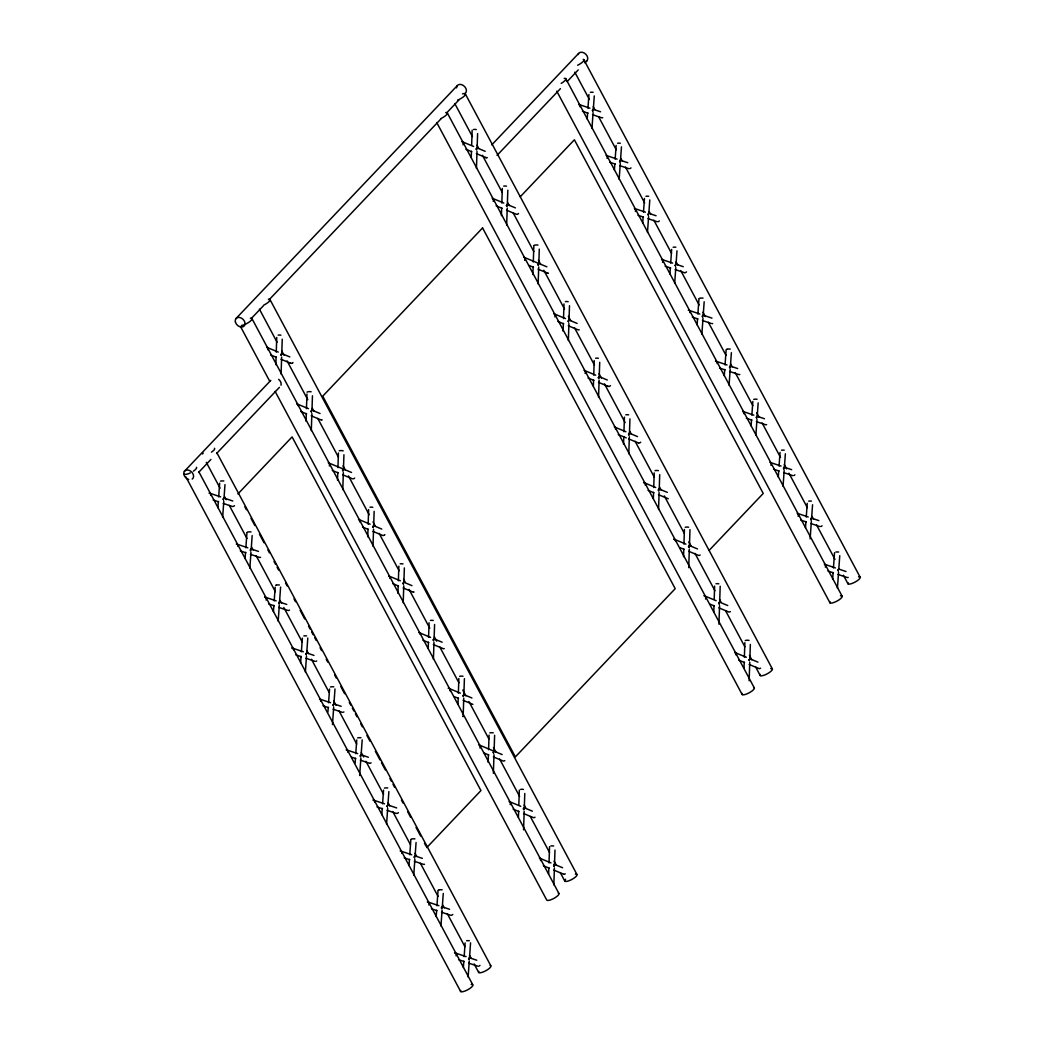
<?xml version="1.0" encoding="UTF-8"?>
<svg xmlns="http://www.w3.org/2000/svg" width="1044" height="1044" viewBox="0 0 1044 1044"><rect width="100%" height="100%" fill="white"/><g stroke="black" fill="none" stroke-linecap="round" stroke-linejoin="round"><path stroke-width="1.5" d="M275.838 364.656L276.099 356.931M276.255 352.089L276.738 337.46M281.097 374.065L281.645 357.061M281.763 353.838L282.245 339.222M306.049 421.241L306.31 413.515M306.466 408.674L306.949 394.058M311.308 430.65L311.869 413.646M311.973 410.422L312.456 395.806M337.525 480.188L337.786 472.462M337.943 467.621L338.426 452.992M342.784 489.597L343.346 472.593M343.45 469.369L343.933 454.753M367.736 536.773L367.997 529.047M368.154 524.205L368.636 509.589M372.995 546.182L373.556 529.178M373.661 525.954L374.143 511.338M397.96 593.357L398.208 585.632M398.377 580.79L398.86 566.174M403.206 602.766L403.767 585.762M403.871 582.539L404.354 567.923M428.223 648.402L428.431 642.217M428.588 637.375L429.071 622.759M433.417 659.364L433.978 642.347M434.095 639.137L434.578 624.508M471.249 157.487L471.457 151.302M471.666 144.829L472.149 130.213M458.003 704.178L458.199 697.992M458.368 693.151L458.851 678.522M476.456 168.436L477.017 151.432M477.121 148.209L477.604 133.593M463.758 698.123L463.144 716.68A2.78 0.861 1.9 0 0 463.04 716.445M463.862 694.899L464.41 678.665M501.42 215.612L501.668 207.887M501.825 203.045L502.308 188.429M488.161 762.303L488.422 754.577M488.579 749.736L489.062 735.12M506.666 225.021L507.227 208.017M507.332 204.794L507.815 190.178M493.368 773.265L493.982 754.708M494.086 751.484L494.621 735.25M532.884 274.559L533.145 266.833M533.301 261.992L533.836 245.745M518.424 817.348L518.633 811.162M518.842 804.702L519.325 790.073M538.143 283.968L538.704 266.964M538.808 263.74L539.291 249.124M523.579 829.849L524.192 811.292M524.297 808.069L524.78 793.453M563.107 331.144L563.355 323.418M563.512 318.577L563.995 303.961M548.648 873.932L548.844 867.747M549.013 862.905L549.549 846.671M568.354 340.553L568.915 323.549M569.019 320.325L569.502 305.709M553.842 884.894L554.403 867.877M554.508 864.667L554.99 850.051M593.37 386.189L593.566 380.003M593.736 375.161L594.219 360.545M598.564 397.151L599.125 380.133M599.23 376.923L599.713 362.294M623.529 444.326L623.79 436.588M623.947 431.746L624.429 417.13M628.788 453.735L629.349 436.718M629.454 433.508L629.937 418.892M653.361 498.549L653.57 492.363M653.727 487.522L654.21 472.906M658.555 509.498L659.116 492.494M659.234 489.271L659.717 474.655M683.52 556.687L683.781 548.948M683.937 544.107L684.42 529.491M688.727 567.636L689.34 549.079M689.445 545.868L689.98 529.621M713.796 611.719L713.992 605.533M714.213 599.073L714.631 586.076M718.938 624.221L719.551 605.664M719.655 602.453L720.19 586.206M744.007 668.304L744.215 662.118M744.372 657.276L744.855 642.66M749.148 680.805L749.762 662.248M749.879 659.038L750.349 644.422M217.896 507.749L218.353 501.433M218.679 496.892L219.645 483.189M222.672 517.145L223.794 501.342M224.003 498.327L224.982 484.625M245.092 558.684L245.549 552.354M245.862 547.826L246.945 532.597M249.855 568.08L250.978 552.276M251.199 549.248L252.178 535.559M273.424 611.732L273.867 605.403M274.194 600.874L275.172 587.172M278.187 621.128L279.309 605.324M279.518 602.31L280.601 587.08M300.607 662.653L301.063 656.337M301.39 651.795L302.355 638.106M305.383 672.049L306.505 656.245M306.714 653.231L307.797 638.014M327.92 712.008L328.26 707.271M328.573 702.729L329.552 689.027M332.462 724.562L333.702 707.179M333.91 704.165L334.993 688.949M355.117 762.929L355.443 758.192M355.769 753.651L356.748 739.961M359.658 775.496L360.885 758.101M361.107 755.086L362.19 739.87M381.804 814.711L382.248 808.382M382.574 803.854L383.553 790.151M386.567 824.107L387.689 808.304M387.898 805.289L388.877 791.587M408.987 865.633L409.444 859.316M409.77 854.775L410.853 839.559M413.763 875.029L414.886 859.225M415.094 856.211L416.073 842.521M436.183 916.567L436.64 910.237M436.953 905.709L438.036 890.493M440.946 925.963L442.082 910.159M442.291 907.145L443.269 893.442M463.379 967.488L463.823 961.172M464.149 956.63L465.128 942.941M468.143 976.884L469.265 961.08M469.487 958.066L470.57 942.849M587.198 119.055L587.641 112.726M587.968 108.198L588.933 94.495M591.961 128.451L593.083 112.648M593.292 109.633L594.271 95.931M614.381 169.976L614.838 163.66M615.164 159.119L616.13 145.429M619.157 179.372L620.28 163.569M620.488 160.554L621.467 146.865M642.712 223.038L643.156 216.708M643.482 212.167L644.461 198.477M647.476 232.434L648.598 216.617M648.82 213.602L649.786 199.913M669.909 273.959L670.352 267.642M670.679 263.101L671.657 249.399M674.672 283.355L675.794 267.551M676.016 264.537L676.982 250.834M697.105 324.893L697.549 318.564M697.875 314.035L698.958 298.806M701.868 334.289L702.99 318.472M703.199 315.458L704.178 301.768M724.288 375.814L724.745 369.498M725.058 364.956L726.141 349.74M729.064 385.21L730.187 369.406M730.395 366.392L731.374 352.689M751.093 426.004L751.536 419.688M751.863 415.147L752.841 401.457M755.856 435.4L756.978 419.597M757.2 416.582L758.166 402.893M778.289 476.938L778.733 470.622M779.059 466.081L780.038 452.378M783.052 486.334L784.174 470.531M784.396 467.516L785.362 453.814M805.485 527.872L805.929 521.543M806.255 517.002L807.221 503.312M810.131 538.848L811.371 521.452M811.579 518.437L812.558 504.748M832.668 578.794L833.125 572.477M833.438 567.936L834.521 552.72M837.432 588.19L838.567 572.386M838.776 569.371L839.754 555.669M235.853 318.707L457.194 85.725M251.147 318.668L263.453 305.722M269.039 299.837L441.194 118.638M446.793 112.752L459.086 99.806M491.776 144.855L578.52 53.544M184.383 471.327L270.801 380.368M497.035 155.373L560.432 88.649M567.101 81.628L578.219 69.922M584.901 62.901L587.119 60.565M198.582 472.436L210.927 459.438M216.539 453.54L279.4 387.376M237.954 493.89L292.098 436.914L480.932 790.582L426.8 847.558M520.251 196.768L574.383 139.779L763.229 493.447L709.085 550.436M630.981 167.888L630.472 168.319A2.91 2.088 -63.6 0 1 629.91 168.606M234.495 505.661L233.973 506.092A2.91 2.088 -63.6 0 1 232.851 506.51M659.299 220.936L658.79 221.367A2.91 2.088 -63.6 0 1 658.229 221.654M686.495 271.871L685.986 272.301A2.91 2.088 -63.6 0 1 684.864 272.706M794.875 474.837L794.367 475.281A2.91 2.088 -63.6 0 1 793.805 475.568M398.39 812.61L397.881 813.041A2.91 2.088 -63.6 0 1 396.759 813.459M822.072 525.771L821.563 526.202A2.91 2.088 -63.6 0 1 821.002 526.489M452.783 914.466L452.261 914.896A2.91 2.088 -63.6 0 1 450.603 915.275L441.508 912.195M479.966 965.4L479.457 965.831A2.91 2.088 -63.6 0 1 478.896 966.118M593.136 92.277L591.074 92.237A2.91 0.796 -0.2 0 0 590.421 92.316M620.332 143.198L618.27 143.159A2.91 0.796 -0.2 0 0 617.617 143.25M648.663 196.246L646.588 196.207A2.91 0.796 -0.2 0 0 645.936 196.298M675.846 247.18L673.785 247.141A2.91 0.796 -0.2 0 0 673.132 247.219M703.043 298.101L700.981 298.062A2.91 0.796 -0.2 0 0 699.323 298.44M730.239 349.035L728.177 348.996A2.91 0.796 -0.2 0 0 727.511 349.074M757.044 399.226L754.969 399.186A2.91 0.796 -0.2 0 0 753.755 399.395M784.227 450.16L782.165 450.121A2.91 0.796 -0.2 0 0 781.512 450.199M811.423 501.081L809.361 501.042A2.91 0.796 -0.2 0 0 808.709 501.133M223.847 480.971L221.785 480.932A2.91 0.796 -0.2 0 0 220.558 481.14M838.619 552.015L836.557 551.976A2.91 0.796 -0.2 0 0 835.892 552.054M251.043 531.905L248.981 531.853A2.91 0.796 -0.2 0 0 247.324 532.231M279.361 584.953L277.299 584.914A2.91 0.796 -0.2 0 0 276.647 584.992M306.558 635.874L304.496 635.835A2.91 0.796 -0.2 0 0 303.843 635.927M333.754 686.808L331.692 686.769A2.91 0.796 -0.2 0 0 330.465 686.978M360.95 737.73L358.875 737.69A2.91 0.796 -0.2 0 0 357.661 737.899M387.742 787.933L385.68 787.881A2.91 0.796 -0.2 0 0 384.453 788.103M414.938 838.854L412.876 838.815A2.91 0.796 -0.2 0 0 411.219 839.18M442.134 889.788L440.072 889.749A2.91 0.796 -0.2 0 0 439.407 889.827M469.33 940.709L467.255 940.67A2.91 0.796 -0.2 0 0 466.603 940.761M589.938 108.198L578.898 104.452L579.968 105.535A2.532 1.814 -63.6 0 1 580.033 106.775M592.979 109.228L600.561 111.786M582.435 111.264L587.955 113.144M592.522 114.683L601.618 117.763A2.91 2.088 -63.6 0 0 602.714 117.685M617.134 159.119L606.094 155.386L606.916 155.961M620.175 160.15L627.757 162.72M609.631 162.198L615.151 164.065M619.705 165.605L628.814 168.684M645.453 212.167L634.413 208.435L635.496 209.518A2.532 1.814 -63.6 0 1 635.352 211.41M648.507 213.198L656.089 215.769M637.949 215.247L643.482 217.113M648.037 218.653L657.133 221.733M672.649 263.101L661.609 259.356L662.679 260.439A2.532 1.814 -63.6 0 1 662.548 262.331M675.69 264.132L683.272 266.69M665.145 266.181L670.666 268.047M675.233 269.587L684.329 272.667M688.27 310.238A2.91 2.088 -63.6 0 1 688.805 310.29L699.845 314.022M702.886 315.053L711.982 318.133M692.342 317.102L697.862 318.968M702.416 320.521L711.055 323.379M715.466 361.172A2.91 2.088 -63.6 0 1 715.988 361.211L727.042 364.956M730.082 365.987L737.664 368.558M719.538 368.036L725.058 369.902M729.612 371.442L738.708 374.522A2.91 2.088 -63.6 0 0 739.818 374.444M753.833 415.147L742.793 411.414L743.876 412.484A2.532 1.814 -63.6 0 1 743.928 413.724M756.887 416.178L764.469 418.748M746.329 418.226L751.863 420.093M756.417 421.632L765.513 424.712A2.91 2.088 -63.6 0 0 766.609 424.634M781.029 466.081L769.989 462.335L770.824 462.923M784.07 467.112L791.652 469.669M773.526 469.147L779.046 471.027M783.613 472.567L792.709 475.646M808.226 517.002L797.185 513.27L798.255 514.34A2.532 1.814 -63.6 0 1 798.125 516.245M811.266 518.033L818.848 520.604M800.722 520.082L806.242 521.948M810.796 523.488L819.905 526.567M835.422 567.936L824.369 564.191L825.452 565.274A2.532 1.814 -63.6 0 1 825.321 567.166M838.462 568.967L846.045 571.525M827.918 571.016L833.438 572.882M837.993 574.422L847.089 577.502M209.074 493.107A2.91 2.088 -63.6 0 1 209.596 493.146L220.649 496.892M223.69 497.923L232.786 501.003M213.146 499.972L218.666 501.838M223.22 503.378L232.316 506.457M236.257 544.041A2.91 2.088 -63.6 0 1 236.792 544.081L247.846 547.813M250.886 548.844L258.468 551.415M240.329 550.893L245.862 552.759M250.416 554.312L259.512 557.392A2.91 2.088 -63.6 0 0 260.608 557.3M264.589 597.09A2.91 2.088 -63.6 0 1 265.124 597.129L276.164 600.874M279.205 601.905L286.787 604.463M268.66 603.941L274.18 605.82M278.748 607.36L287.844 610.44A2.91 2.088 -63.6 0 0 289.501 610.061M291.785 648.011A2.91 2.088 -63.6 0 1 292.32 648.063L303.36 651.795M306.401 652.826L313.983 655.397M295.857 654.875L301.377 656.741M305.931 658.281L315.04 661.361M319.503 698.984L330.556 702.729M333.597 703.76L341.179 706.318M323.053 705.796L328.573 707.675M333.127 709.215L342.223 712.295M346.164 749.866A2.91 2.088 -63.6 0 1 346.699 749.918L357.74 753.651M360.793 754.681L368.375 757.252M351.619 757.2L355.769 758.596M360.324 760.136L369.419 763.216M372.969 800.069A2.91 2.088 -63.6 0 1 373.504 800.109L384.544 803.841M387.585 804.872L396.694 807.952M377.041 806.921L382.561 808.787M387.128 810.34L396.224 813.42M400.165 850.99A2.91 2.088 -63.6 0 1 400.7 851.043L411.741 854.775M414.781 855.806L422.363 858.377M404.237 857.855L409.757 859.721M414.311 861.261L423.42 864.341A2.91 2.088 -63.6 0 0 424.517 864.262M427.348 901.925A2.91 2.088 -63.6 0 1 427.883 901.964L438.937 905.709M441.977 906.727L449.559 909.298M431.433 908.776L436.953 910.642M454.545 952.846A2.91 2.088 -63.6 0 1 455.08 952.898L466.12 956.63M469.174 957.661L476.756 960.232M458.616 959.71L464.149 961.576M468.704 963.116L477.8 966.196M473.598 146.46L461.957 141.606A2.78 2.049 -67.4 0 1 462.818 142.245M476.795 147.804L485.186 151.302M465.95 149.279L471.771 151.706M476.377 153.625L486.165 157.709M503.808 203.045L492.168 198.19A2.78 2.049 -67.4 0 1 493.225 201.388M507.019 204.389L515.41 207.887M496.161 205.864L501.981 208.291M506.588 210.222L516.375 214.294M537.425 262.892L523.644 257.137A2.78 2.049 -67.4 0 1 524.701 260.334M538.495 263.336L546.886 266.833M529.099 265.424L533.458 267.238M538.065 269.156L547.852 273.241M565.496 318.59L553.855 313.722A2.78 2.049 -67.4 0 1 554.912 316.919M568.706 319.921L577.097 323.418M557.848 321.395L563.669 323.823M568.275 325.754L578.076 329.839A2.78 2.049 -67.4 0 0 579.172 329.773M595.706 375.174L584.066 370.32A2.78 2.049 -67.4 0 1 584.94 370.959M598.917 376.506L607.308 380.003M588.072 377.993L593.892 380.421M598.499 382.339L608.287 386.424A2.78 2.049 -67.4 0 1 607.804 386.176M625.93 431.759L614.29 426.905A2.78 2.049 -67.4 0 1 615.516 429.397M629.127 433.09L637.519 436.601M618.283 434.578L626.243 437.893M628.71 438.924L638.497 443.008M644.057 482.667L655.71 487.522M658.908 488.866L667.299 492.363M648.063 490.341L653.883 492.768M658.49 494.699L668.277 498.771M278.239 352.089L266.598 347.234A2.78 2.049 -67.4 0 1 267.825 349.74M281.436 353.433L289.827 356.931M270.592 354.908L276.412 357.335M281.019 359.253L290.806 363.338A2.78 2.049 -67.4 0 1 290.323 363.103M674.28 539.265L685.921 544.12M689.131 545.451L697.522 548.948M679.735 547.539L684.094 549.353M688.701 551.284L698.488 555.369A2.78 2.049 -67.4 0 0 700.159 555.003M308.45 408.674L296.809 403.819A2.78 2.049 -67.4 0 1 298.062 405.633M311.66 410.018L320.051 413.515M300.803 411.493L306.623 413.92M311.229 415.838L321.017 419.923M704.491 595.85L716.132 600.705M719.342 602.036L727.733 605.533M709.946 604.124L714.318 605.951M718.911 607.869L728.712 611.954A2.78 2.049 -67.4 0 0 730.369 611.588M342.054 468.508L328.286 462.766A2.78 2.049 -67.4 0 1 329.343 465.963M343.124 468.965L351.515 472.462M332.279 470.439L338.099 472.867M342.706 474.785L352.494 478.87M746.343 657.289L734.702 652.435A2.78 2.049 -67.4 0 1 735.942 654.927M749.553 658.62L757.944 662.131M738.708 660.108L744.529 662.535M749.135 664.454L758.923 668.538M370.137 524.205L358.497 519.351A2.78 2.049 -67.4 0 1 359.723 521.856M373.347 525.55L381.739 529.047M362.49 527.024L368.31 529.452M372.917 531.37L382.704 535.455A2.78 2.049 -67.4 0 0 383.814 535.389M400.348 580.79L388.707 575.936A2.78 2.049 -67.4 0 1 389.934 578.441M403.558 582.134L411.949 585.632M392.714 583.609L398.534 586.036M403.141 587.968L412.928 592.039M418.918 632.534L430.572 637.388M433.769 638.719L442.16 642.217M422.924 640.207L428.745 642.634M433.351 644.553L443.139 648.637M450.16 688.909L460.339 693.151M463.549 694.495L471.94 697.992M454.153 696.583L458.525 698.397M463.131 700.315L472.919 704.4M492.703 750.636L478.922 744.881A2.78 2.049 -67.4 0 1 479.979 748.078M493.76 751.08L502.151 754.577M484.377 753.168L488.736 754.982M493.342 756.9L503.13 760.985A2.78 2.049 -67.4 0 0 504.787 760.632M520.773 806.333L509.133 801.466A2.78 2.049 -67.4 0 1 510.19 804.663M523.984 807.664L532.375 811.162M513.126 809.139L518.946 811.566M523.553 813.498L533.34 817.582A2.78 2.049 -67.4 0 0 535.011 817.217M550.984 862.918L539.343 858.064A2.78 2.049 -67.4 0 1 540.57 860.556M554.194 864.249L562.586 867.747M543.35 865.737L549.17 868.164M553.777 870.083L563.564 874.167M715.988 361.224L717.071 362.294A2.532 1.814 -63.6 0 1 717.124 363.534M209.596 493.146L210.679 494.23A2.532 1.814 -63.6 0 1 210.731 495.469M265.124 597.129L266.194 598.212A2.532 1.814 -63.6 0 1 266.063 600.104M292.32 648.063L293.39 649.133A2.532 1.814 -63.6 0 1 293.495 649.733M346.699 749.918L347.782 750.988A2.532 1.814 -63.6 0 1 347.835 752.228M373.504 800.109L374.574 801.192A2.532 1.814 -63.6 0 1 374.639 802.431M427.883 901.964L428.967 903.047A2.532 1.814 -63.6 0 1 428.823 904.939M455.08 952.898L456.163 953.968A2.532 1.814 -63.6 0 1 456.019 955.873M319.973 699.206L320.586 700.067A2.532 1.814 -63.6 0 1 320.638 701.307M583.792 59.599L860.073 577.032M574.813 72.18L589.403 99.493M593.24 106.684L594.767 109.555M598.617 116.745L616.26 149.801M620.867 158.427L622.407 161.298M625.473 167.04L644.657 202.98M649.264 211.606L650.79 214.477M653.87 220.232L671.514 253.287M676.12 261.913L677.66 264.784M680.727 270.526L699.141 305.031M702.977 312.208L705.287 316.528M708.354 322.27L726.011 355.338M730.617 363.951L732.144 366.836M735.211 372.577L752.868 405.633M756.704 412.824L759.014 417.143M762.081 422.885L780.494 457.376M784.331 464.567L786.641 468.887M788.938 473.193L807.351 507.684M811.958 516.31L813.498 519.181M816.565 524.936L834.991 559.427M843.421 575.244L848.028 583.87M565.744 78.6L842.025 596.033M556.778 91.18L829.98 602.858A6.956 1.918 -28.1 0 0 838.984 599.895A6.956 1.918 -28.1 0 0 840.485 595.798M465.285 93.829L772.273 668.747M454.779 103.539L472.423 136.594M477.03 145.22L478.57 148.091M482.406 155.282L502.36 192.644M507.736 202.706L509.263 205.577M513.1 212.767L533.823 251.578M538.43 260.204L540.727 264.51M543.807 270.265L564.517 309.063M568.367 316.254L570.663 320.573M574.5 327.751L594.454 365.126M599.06 373.752L601.357 378.058M604.437 383.814L625.147 422.611M629.754 431.237L631.294 434.121M635.13 441.299L654.314 477.238M659.691 487.3L661.217 490.171M664.297 495.926L684.251 533.288M688.844 541.914L691.154 546.221M694.991 553.411L714.944 590.787M719.551 599.413L721.078 602.284M725.684 610.91L744.868 646.836M749.475 655.462L751.784 659.769M755.621 666.959L760.228 675.585M447.237 112.817L754.225 687.748M436.731 122.526L742.18 694.573A6.956 1.918 -28.1 0 0 750.44 692.081A6.956 1.918 -28.1 0 0 753.637 687.5M269.926 299.458L576.901 874.376M259.421 309.154L277.065 342.223M281.671 350.836L283.981 355.156M287.048 360.898L307.771 399.708M312.365 408.334L313.905 411.206M317.741 418.396L338.465 457.207M343.071 465.833L345.368 470.139M348.435 475.894L369.158 514.692M372.995 521.883L375.305 526.189M379.142 533.38L399.095 570.755M403.702 579.381L405.229 582.252M409.065 589.429L429.789 628.24M434.395 636.866L436.692 641.173M439.772 646.928L458.955 682.854M462.792 690.045L465.859 695.8M468.926 701.542L488.879 738.917M493.486 747.543L495.796 751.85M499.632 759.04L519.586 796.402M524.192 805.028L525.719 807.912M530.326 816.525L549.509 852.465M554.116 861.091L556.426 865.398M560.263 872.588L564.869 881.214M251.878 318.446L558.866 893.377M240.603 326.72L269.77 381.334M275.133 391.396L546.821 900.202A6.956 1.918 -28.1 0 0 555.082 897.709A6.956 1.918 -28.1 0 0 558.279 893.129M216.8 452.613L490.784 965.726M244.857 506.836L246.397 509.707M251.004 518.333L254.84 525.524M259.447 534.15L264.054 542.776M267.89 549.966L269.43 552.837M274.037 561.463L275.564 564.334M277.104 567.218L278.644 570.089M285.547 583.035L287.087 585.906M293.99 598.838L295.53 601.722M300.137 610.348L304.744 618.975M308.58 626.165L310.107 629.036M311.647 631.907L313.187 634.791M314.714 637.662L316.254 640.533M320.09 647.724L321.63 650.595M326.237 659.221L327.764 662.105M334.68 675.037L336.207 677.921M340.814 686.547L344.651 693.725M349.257 702.351L350.797 705.235M352.337 708.106L353.864 710.977M355.404 713.861L356.944 716.732M360.78 723.923L362.307 726.794M366.914 735.42L369.994 741.175M375.357 751.236L379.964 759.862M381.504 762.733L385.34 769.924M389.947 778.55L391.487 781.434M393.014 784.305L394.554 787.176M401.457 800.122L402.997 802.993M407.604 811.619L410.67 817.374M416.047 827.435L420.654 836.061M424.49 843.252L426.03 846.123M206.294 462.322L220.101 488.187M224.708 496.813L226.248 499.684M229.315 505.44L246.971 538.495M251.578 547.121L253.105 549.992M256.185 555.747L275.368 591.674M279.975 600.3L281.502 603.171M283.811 607.491L302.225 641.982M306.832 650.608L308.358 653.479M311.438 659.234L329.082 692.289M333.688 700.915L335.998 705.222M339.065 710.977L356.709 744.033M361.315 752.659L363.625 756.965M365.922 761.285L383.579 794.34M388.185 802.966L389.712 805.837M392.779 811.579L410.436 844.648M415.042 853.261L416.582 856.145M420.419 863.323L438.062 896.391M442.669 905.004L444.209 907.889M447.276 913.63L464.919 946.699M469.526 955.312L471.066 958.196M474.133 963.938L478.739 972.564M198.751 471.601L472.736 984.727M185.949 477.004L460.691 991.565A6.956 1.918 -28.1 0 0 469.696 988.59A6.956 1.918 -28.1 0 0 471.196 984.492M689.64 310.877L689.875 311.373A2.532 1.814 -63.6 0 1 689.927 312.6M401.522 851.617L401.77 852.113A2.532 1.814 -63.6 0 1 401.823 853.353M237.627 544.668L237.875 545.164A2.532 1.814 -63.6 0 1 237.928 546.404M829.98 602.858L829.81 602.388A6.956 1.918 -28.1 0 1 830.058 601.709M742.18 694.573L741.997 694.103A6.956 1.918 -28.1 0 1 742.245 693.425M460.691 991.565L460.521 991.082A6.956 1.918 -28.1 0 1 460.769 990.417M456.567 87.879A5.559 4.111 43.5 0 1 463.314 85.451A5.559 4.111 43.5 0 1 465.024 93.49M188.742 479.496A5.559 4.111 43.5 0 1 183.901 472.319A5.559 4.111 43.5 0 1 191.091 471.483A5.559 4.111 43.5 0 1 192.2 479.092M278.631 379.337A5.559 4.111 43.5 0 1 280.993 385.21M578.05 54.536A5.559 4.111 43.5 0 1 585.775 54.184A5.559 4.111 43.5 0 1 585.345 61.766M445.697 112.582A6.956 1.918 -28.1 0 1 446.884 114.37A6.956 1.918 -28.1 0 1 441.077 118.455M770.733 668.512A6.956 1.918 -28.1 0 1 767.705 673.55A6.956 1.918 -28.1 0 1 760.293 674.437M462.492 93.856A6.956 1.918 -28.1 0 1 464.932 95.369A6.956 1.918 -28.1 0 1 457.52 100.146M487.274 157.644A2.78 2.049 -67.4 0 1 485.682 157.474M463.079 142.78A2.78 2.049 -67.4 0 1 463.014 144.803M473.493 129.495A2.78 0.861 1.9 0 1 476.273 129.56M518.542 213.485A2.78 2.049 -67.4 0 1 516.924 214.359M503.704 186.093A2.78 0.861 1.9 0 1 506.484 186.158M548.4 273.306A2.78 2.049 -67.4 0 1 547.382 273.006M534.189 245.327A2.78 0.861 1.9 0 1 537.96 245.092M565.391 301.625A2.78 0.861 1.9 0 1 568.171 301.69M610.453 385.601A2.78 2.049 -67.4 0 1 608.822 386.476M585.201 371.494A2.78 2.049 -67.4 0 1 585.136 373.517M595.615 358.209A2.78 0.861 1.9 0 1 598.382 358.275M640.664 442.186A2.78 2.049 -67.4 0 1 639.045 443.061M625.826 414.794A2.78 0.861 1.9 0 1 628.605 414.859M643.522 482.615A2.78 2.049 -67.4 0 1 645.296 485.173M655.032 470.687A2.78 0.861 1.9 0 1 658.386 470.635M673.732 539.2A2.78 2.049 -67.4 0 1 675.533 541.066M685.255 527.272A2.78 0.861 1.9 0 1 688.596 527.22M703.956 595.785A2.78 2.049 -67.4 0 1 705.548 599.047M716.027 583.74A2.78 0.861 1.9 0 1 718.807 583.805M760.58 668.173A2.78 2.049 -67.4 0 1 759.458 668.591M745.246 640.611A2.78 0.861 1.9 0 1 745.677 640.442M746.251 640.324A2.78 0.861 1.9 0 1 749.031 640.39M196.455 467.294A6.956 1.918 -28.1 0 1 193.401 471.157M190.295 472.932A6.956 1.918 -28.1 0 1 184.41 474.133M490.197 965.491A6.956 1.918 -28.1 0 1 485.434 970.959A6.956 1.918 -28.1 0 1 478.818 971.416M214.503 448.294A6.956 1.918 -28.1 0 1 211.449 452.169M202.536 453.983A6.956 1.918 -28.1 0 1 203.188 453.161M275.642 585.279A2.91 0.796 -0.2 0 1 276.073 585.123M316.697 660.996A2.91 2.088 -63.6 0 1 316.136 661.283M343.881 711.93A2.91 2.088 -63.6 0 1 343.332 712.217M371.077 762.851A2.91 2.088 -63.6 0 1 369.954 763.268M438.415 890.114A2.91 0.796 -0.2 0 1 438.845 889.958M250.338 318.211A6.956 1.918 -28.1 0 1 250.142 321.356A6.956 1.918 -28.1 0 1 241.373 325.506M575.374 874.141A6.956 1.918 -28.1 0 1 575.544 876.96A6.956 1.918 -28.1 0 1 567.218 881.293A6.956 1.918 -28.1 0 1 565.587 879.231M268.386 299.223A6.956 1.918 -28.1 0 1 269.574 300.998A6.956 1.918 -28.1 0 1 263.767 305.083M292.972 362.529A2.78 2.049 -67.4 0 1 292.464 362.973M291.915 363.273A2.78 2.049 -67.4 0 1 291.354 363.403M278.135 335.124A2.78 0.861 1.9 0 1 280.914 335.189M322.126 419.858A2.78 2.049 -67.4 0 1 321.565 419.988M307.08 392.205A2.78 0.861 1.9 0 1 307.354 392.009M308.345 391.709A2.78 0.861 1.9 0 1 311.125 391.774M339.248 450.786A2.78 0.861 1.9 0 1 343.176 450.877M354.66 478.061A2.78 2.049 -67.4 0 1 353.603 478.804M384.871 534.645A2.78 2.049 -67.4 0 1 384.375 535.102M370.033 507.24A2.78 0.861 1.9 0 1 372.812 507.306M414.037 591.987A2.78 2.049 -67.4 0 1 413.463 592.105M400.243 563.838A2.78 0.861 1.9 0 1 403.023 563.904M444.248 648.572A2.78 2.049 -67.4 0 1 443.687 648.689M419.401 632.768A2.78 2.049 -67.4 0 1 420.171 634.334M430.467 620.423A2.78 0.861 1.9 0 1 433.247 620.488M449.572 688.936A2.78 2.049 -67.4 0 1 449.938 690.802M448.163 688.244A2.78 2.049 -67.4 0 1 449.181 688.531M459.673 676.316A2.78 0.861 1.9 0 1 463.014 676.251M489.884 732.901A2.78 0.861 1.9 0 1 493.238 732.849M520.669 789.368A2.78 0.861 1.9 0 1 523.449 789.434M565.222 873.802A2.78 2.049 -67.4 0 1 564.099 874.219M550.88 845.953A2.78 0.861 1.9 0 1 553.659 846.018M564.204 78.365A6.956 1.918 -28.1 0 1 561.189 83.389M858.533 576.797A6.956 1.918 -28.1 0 1 855.519 581.834A6.956 1.918 -28.1 0 1 848.106 582.722M583.204 59.364A6.956 1.918 -28.1 0 1 577.632 65.237M607.164 156.456A2.532 1.814 -63.6 0 1 607.034 158.362M712.621 323.51A2.91 2.088 -63.6 0 1 712.06 323.64M726.52 349.362A2.91 0.796 -0.2 0 1 726.95 349.205M771.059 463.419A2.532 1.814 -63.6 0 1 770.929 465.311M848.198 577.423A2.91 2.088 -63.6 0 1 847.624 577.541M280.862 354.477L281.293 355.351L280.862 354.477M311.073 411.062L311.503 411.936L311.073 411.062M342.549 470.009L342.98 470.883L342.549 470.009M372.76 526.594L373.191 527.468L372.76 526.594M402.984 583.178L403.415 584.053L402.984 583.178M433.195 639.763L433.625 640.651L433.195 639.763M476.221 148.848L476.651 149.723L476.221 148.848M462.975 695.539L463.406 696.413L462.975 695.539M506.431 205.433L506.862 206.307L506.431 205.433M493.186 752.124L493.616 752.998L493.186 752.124M537.908 264.38L538.339 265.254L537.908 264.38M523.396 808.709L523.827 809.583L523.396 808.709M568.132 320.965L568.562 321.839L568.132 320.965M553.62 865.293L554.051 866.181L553.62 865.293M598.342 377.55L598.773 378.437L598.342 377.55M628.553 434.134L628.984 435.022L628.553 434.134M658.333 489.91L658.764 490.784L658.333 489.91M688.544 546.495L688.975 547.382L688.544 546.495M718.768 603.08L719.199 603.967L718.768 603.08M748.979 659.678L749.409 660.552L748.979 659.678M223.129 499.006L223.52 499.789L223.129 499.006M250.325 549.927L250.704 550.723L250.325 549.927M278.657 602.975L279.035 603.771L278.657 602.975M305.84 653.909L306.231 654.705L305.84 653.909M333.036 704.844L333.428 705.627L333.036 704.844M360.232 755.765L360.611 756.561L360.232 755.765M387.037 805.955L387.415 806.751L387.037 805.955M414.22 856.889L414.612 857.685L414.22 856.889M441.416 907.81L441.808 908.606L441.416 907.81M468.612 958.744L468.991 959.54L468.612 958.744M592.431 110.299L592.809 111.095L592.431 110.299M619.614 161.233L620.005 162.029L619.614 161.233M647.946 214.281L648.324 215.077L647.946 214.281M675.142 265.215L675.52 265.998L675.142 265.215M702.325 316.136L702.716 316.932L702.325 316.136M729.521 367.07L729.913 367.866L729.521 367.07M756.326 417.261L756.704 418.057L756.326 417.261M783.522 468.195L783.9 468.978L783.522 468.195M810.705 519.116L811.097 519.912L810.705 519.116M837.901 570.05L838.293 570.833L837.901 570.05M482.576 227.931L322.74 396.159L515.358 756.9L675.207 588.672L482.576 227.931M235.409 322.113A5.559 4.111 43.5 0 0 243.67 326.472A5.559 4.111 43.5 0 0 241.36 318.068A5.559 4.111 43.5 0 0 235.409 322.113"/></g></svg>
